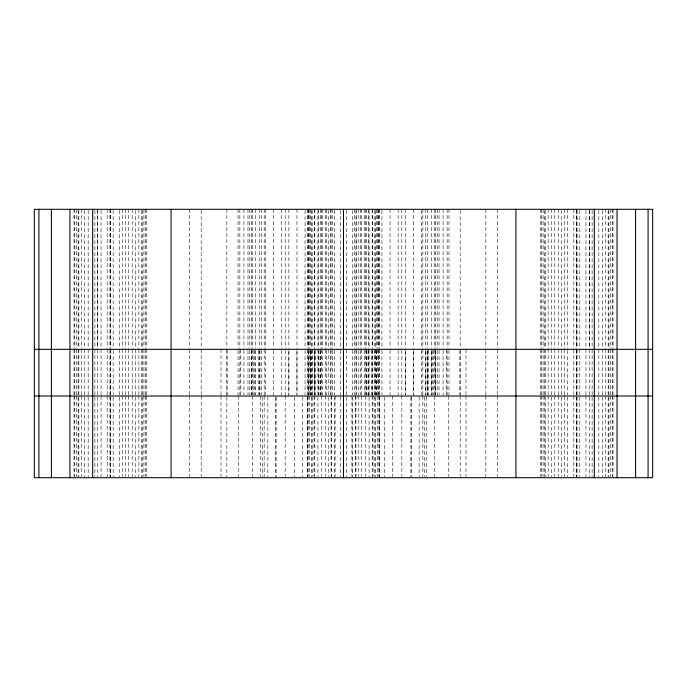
<?xml version="1.0" encoding="UTF-8"?>
<svg xmlns="http://www.w3.org/2000/svg" width="687" height="687" viewBox="0 0 687 687"><rect width="100%" height="100%" fill="white"/><g stroke="black" fill="none" stroke-linecap="round" stroke-linejoin="round"><path stroke-width="0.52" stroke-dasharray="3.44 2.58" d="M612.993 209.303L612.993 348.266M612.993 349.331L612.993 394.948M612.993 396.013L612.993 476.632M612.229 209.303L612.229 348.266M612.229 349.331L612.229 394.948M612.229 396.013L612.229 476.632M610.563 209.303L610.563 348.266M610.563 349.331L610.563 394.948M610.563 396.013L610.563 476.632M608.897 210.377L608.897 348.266M608.897 349.331L608.897 394.948M608.897 397.069L608.897 476.632M608.141 210.377L608.141 348.266M608.141 349.331L608.141 394.948M608.141 397.069L608.141 476.632M605.505 209.303L605.505 348.266M605.505 349.331L605.505 394.948M605.505 396.013L605.505 476.632M602.387 210.377L602.387 348.266M602.396 349.331L602.396 394.948M602.396 397.069L602.396 476.632M598.841 210.377L598.841 348.266M598.841 349.331L598.841 394.948M598.841 397.069L598.841 476.632M592.108 210.377L592.108 348.266M592.108 349.331L592.108 394.948M592.108 397.069L592.108 476.632M589.652 210.377L589.652 348.266M589.257 210.377L589.257 348.266M589.257 349.331L589.257 394.948M589.257 397.069L589.257 476.632M585.959 210.377L585.959 348.266M585.959 349.331L585.959 394.948M585.959 396.013L585.959 476.632M579.802 210.377L579.802 348.266M579.802 349.331L579.802 394.948M579.802 397.069L579.802 476.632M577.003 210.377L577.003 348.266M577.003 349.331L577.003 394.948M577.003 397.069L577.003 476.632M576.831 210.377L576.831 348.266M576.831 349.331L576.831 394.948M576.831 396.013L576.831 476.632M576.659 209.303L576.659 348.266M576.659 350.396L576.659 394.948M576.659 397.069L576.659 476.632M573.834 209.303L573.834 348.266M573.834 349.331L573.834 394.948M573.834 396.013L573.834 476.632M567.685 209.303L567.685 348.266M567.685 350.396L567.685 394.948M567.685 397.069L567.685 476.632M564.396 209.303L564.396 348.266M564.396 349.331L564.396 394.948M564.396 396.013L564.396 476.632M561.537 210.377L561.537 348.266M561.537 349.331L561.537 394.948M561.537 397.069L561.537 476.632M558.746 209.303L558.746 348.266M558.746 349.331L558.746 394.948M558.746 396.013L558.746 476.632M554.804 209.303L554.804 348.266M554.804 349.331L554.804 394.948M554.804 396.013L554.804 476.632M551.249 209.303L551.249 348.266M551.249 349.331L551.249 394.948M551.249 397.069L551.249 476.632M548.132 209.303L548.132 348.266M548.132 349.331L548.132 394.948M548.132 396.013L548.132 476.632M545.495 210.377L545.495 348.266M545.495 349.331L545.495 394.948M545.495 397.069L545.495 476.632M544.739 210.377L544.739 348.266M544.739 349.331L544.739 394.948M544.739 396.013L544.739 476.632M543.082 209.303L543.082 348.266M543.082 349.331L543.082 394.948M543.082 396.013L543.082 476.632M541.416 209.303L541.416 348.266M541.416 349.331L541.416 394.948M541.416 396.013L541.416 476.632M540.66 209.303L540.66 348.266M540.652 349.331L540.66 394.948M540.66 396.013L540.66 476.632M497.5 209.303L497.5 348.266M497.5 349.331L497.5 394.948M497.5 396.013L497.5 476.632M485.829 209.303L485.829 348.266M485.829 349.331L485.829 394.948M485.829 396.013L485.829 476.632M466.001 349.331L466.001 394.948M466.001 396.013L466.001 476.632M460.17 210.377L460.17 348.266M460.17 350.396L460.17 394.948M460.17 396.013L460.17 476.632M459.921 350.396L459.921 394.948M448.98 209.303L448.98 348.266M448.98 350.396L448.98 394.948M448.774 396.013L448.774 476.632M447.143 209.303L447.143 348.266M447.143 350.396L447.143 394.948M446.541 349.331L446.541 394.948M443.089 209.303L443.089 348.266M443.089 350.396L443.089 394.948M439.036 209.303L439.036 348.266M439.036 350.396L439.036 394.948M437.198 209.303L437.198 348.266M437.198 350.396L437.198 394.948M435.618 350.396L435.618 394.948M435.352 209.303L435.352 348.266M434.502 209.303L434.502 348.266M434.502 349.331L434.502 394.948M434.502 396.013L434.502 476.632M433.171 350.396L433.171 394.948M432.14 350.396L432.14 394.948M431.299 209.303L431.299 348.266M428.671 350.396L428.671 394.948M427.254 209.303L427.254 348.266M427.091 350.396L427.091 394.948M426.335 397.069L426.335 476.632M425.408 209.303L425.408 348.266M424.403 397.069L424.403 476.632M422.84 209.303L422.84 348.266M422.84 349.331L422.84 394.948M422.84 396.013L422.84 476.632M421.724 210.377L421.724 348.266M421.724 350.396L421.724 394.948M419.147 397.069L419.147 476.632M413.626 209.303L413.626 348.266M411.35 397.069L411.35 476.632M410.878 397.069L410.878 476.632M405.519 209.303L405.519 348.266M401.835 209.303L401.835 348.266M401.835 350.396L401.835 394.948M401.835 396.013L401.835 476.632M398.151 209.303L398.151 348.266M398.151 350.396L398.151 394.948M392.311 396.013L392.311 476.632M390.044 209.303L390.044 348.266M390.044 350.396L390.044 394.948M384.522 397.069L384.522 476.632M381.946 210.377L381.946 348.266M381.946 350.396L381.946 394.948M379.671 209.303L379.671 348.266M379.671 349.331L379.671 394.948M379.671 396.013L379.671 476.632M379.267 397.069L379.267 476.632M378.915 209.303L378.915 348.266M378.915 349.331L378.915 394.948M378.915 396.013L378.915 476.632M378.262 209.303L378.262 348.266M378.262 350.396L378.262 394.948M377.249 209.303L377.249 348.266M377.249 349.331L377.249 394.948M377.249 396.013L377.335 476.632M376.579 350.396L376.579 394.948M376.416 209.303L376.416 348.266M376.416 350.396L376.416 394.948M375.583 210.377L375.574 348.266M375.574 349.331L375.583 394.948M375.574 397.069L375.583 476.632M374.999 350.396L374.999 394.948M374.819 210.377L374.827 348.266M374.827 349.331L374.819 394.948M374.819 397.069L374.827 476.632M372.981 396.013L372.981 476.632M372.363 209.303L372.363 348.266M372.371 350.396L372.371 394.948M372.182 209.303L372.191 348.266M372.191 349.331L372.182 394.948M372.182 396.013L372.191 476.632M371.53 350.396L371.53 394.948M369.074 210.377L369.074 348.266M369.074 349.331L369.074 394.948M369.074 397.069L369.074 476.632M368.318 209.303L368.318 348.266M368.318 350.396L368.318 396.013M368.052 350.396L368.052 394.948M366.472 209.303L366.472 348.266M366.472 350.396L366.472 394.948M366.24 350.396L366.24 394.948M365.527 209.303L365.527 348.266M365.527 349.331L365.527 394.948M365.527 396.013L365.527 476.632M364.634 209.303L364.634 348.266M364.634 350.396L364.634 394.948M361.594 209.303L361.594 348.266M361.594 349.331L361.594 394.948M361.594 396.013L361.594 476.632M360.581 209.303L360.581 348.266M360.581 350.396L360.581 394.948M358.794 209.303L358.794 348.266M358.794 350.396L358.794 394.948M358.794 396.013L358.794 476.632M356.527 209.303L356.527 348.266M356.527 350.396L356.527 394.948M355.943 210.377L355.943 348.266M355.943 349.331L355.943 394.948M355.943 396.013L355.943 476.632M355.754 396.013L355.754 476.632M354.69 209.303L354.69 348.266M354.69 350.396L354.69 394.948M352.637 210.377L352.637 348.266M352.637 350.396L352.637 394.948M352.637 397.069L352.637 476.632M351.924 396.013L351.924 476.632M346.48 210.377L346.48 348.266M346.48 349.331L346.48 394.948M346.48 397.069L346.48 476.632M340.52 210.377L340.52 348.266M340.52 350.396L340.52 394.948M340.52 397.069L340.52 476.632M335.084 396.013L335.084 476.632M334.371 210.377L334.371 348.266M334.371 350.396L334.371 394.948M334.371 397.069L334.371 476.632M332.319 209.303L332.319 348.266M332.319 350.396L332.319 394.948M331.254 396.013L331.254 476.632M331.074 209.303L331.074 348.266M331.074 349.331L331.074 394.948M331.074 396.013L331.074 476.632M330.481 209.303L330.481 348.266M330.481 350.396L330.481 394.948M328.223 210.377L328.223 348.266M328.223 349.331L328.223 394.948M328.223 397.069L328.223 476.632M326.428 209.303L326.428 348.266M326.428 350.396L326.428 394.948M325.423 209.303L325.423 348.266M325.423 349.331L325.423 394.948M325.423 396.013L325.423 476.632M322.375 209.303L322.375 348.266M322.375 350.396L322.375 394.948M321.482 209.303L321.482 348.266M321.482 349.331L321.482 394.948M321.482 396.013L321.482 476.632M320.769 350.396L320.769 394.948M320.537 209.303L320.537 348.266M320.537 350.396L320.537 394.948M318.957 350.396L318.957 394.948M318.691 209.303L318.691 348.266M318.691 350.396L318.691 394.948M317.935 210.377L317.935 348.266M317.935 349.331L317.935 394.948M317.935 397.069L317.935 476.632M315.488 350.396L315.488 394.948M314.809 209.303L314.818 348.266M314.818 349.331L314.809 394.948M314.809 396.013L314.818 476.632M314.646 209.303L314.646 348.266M314.028 396.013L314.028 476.632M312.173 210.377L312.173 348.266M312.173 349.331L312.173 394.948M312.173 397.069L312.173 476.632M312.01 350.396L312.01 394.948M311.426 210.377L311.417 348.266M311.417 350.396L311.426 394.948M311.417 397.069L311.426 476.632M310.593 209.303L310.593 348.266M310.43 350.396L310.43 394.948M309.76 209.303L309.76 348.266M309.76 349.331L309.76 394.948M309.76 396.013L309.674 476.632M308.746 209.303L308.746 348.266M308.102 209.303L308.102 348.266M308.102 350.396L308.102 394.948M308.102 396.013L308.102 476.632M307.742 397.069L307.742 476.632M307.347 209.303L307.347 348.266M307.347 349.331L307.347 394.948M307.347 396.013L307.347 476.632M305.062 210.377L305.062 348.266M305.062 350.396L305.062 394.948M302.486 397.069L302.486 476.632M296.964 209.303L296.964 348.266M294.697 397.069L294.697 476.632M288.858 209.303L288.858 348.266M285.174 209.303L285.174 348.266M285.174 350.396L285.174 394.948M285.174 396.013L285.174 476.632M281.49 209.303L281.49 348.266M281.49 350.396L281.49 394.948M276.131 397.069L276.131 476.632M275.659 397.069L275.65 476.632M273.392 209.303L273.392 348.266M273.392 350.396L273.392 394.948M267.87 397.069L267.87 476.632M265.285 209.303L265.285 348.266M265.285 350.396L265.285 394.948M264.177 209.303L264.177 348.266M264.177 349.331L264.177 394.948M264.177 396.013L264.177 476.632M262.606 397.069L262.606 476.632M261.601 209.303L261.601 348.266M261.601 350.396L261.601 394.948M260.674 396.013L260.674 476.632M259.918 350.396L259.918 394.948M259.755 209.303L259.755 348.266M259.763 350.396L259.763 394.948M258.338 350.396L258.338 394.948M255.71 209.303L255.71 348.266M255.71 350.396L255.71 394.948M254.868 350.396L254.868 394.948M253.838 350.396L253.838 394.948M252.515 209.303L252.515 348.266M252.515 349.331L252.515 394.948M252.515 396.013L252.515 476.632M251.657 209.303L251.657 348.266M251.657 350.396L251.657 394.948M251.39 350.396L251.39 394.948M249.81 209.303L249.81 348.266M249.81 350.396L249.81 394.948M247.973 209.303L247.973 348.266M247.973 350.396L247.973 394.948M243.919 209.303L243.919 348.266M243.919 350.396L243.919 394.948M240.467 349.331L240.467 394.948M239.866 209.303L239.866 348.266M239.866 350.396L239.866 394.948M238.234 396.013L238.234 476.632M238.028 209.303L238.028 348.266M238.028 350.396L238.028 394.948M227.088 350.396L227.088 394.948M226.847 209.303L226.847 348.266M226.847 349.331L226.847 394.948M226.847 397.069L226.847 476.632M221.016 349.331L221.016 394.948M221.016 396.013L221.016 476.632M201.188 210.377L201.188 348.266M201.188 349.331L201.188 394.948M201.188 396.013L201.188 476.632M189.518 209.303L189.518 348.266M189.518 349.331L189.518 394.948M189.518 396.013L189.518 476.632M146.348 209.303L146.348 348.266M146.348 349.331L146.348 394.948M146.348 396.013L146.348 476.632M145.592 209.303L145.592 348.266M145.592 349.331L145.592 394.948M145.592 396.013L145.592 476.632M143.927 209.303L143.927 348.266M143.927 349.331L143.927 394.948M143.927 396.013L143.927 476.632M142.261 210.377L142.261 348.266M142.261 349.331L142.261 394.948M142.261 397.069L142.261 476.632M141.505 210.377L141.505 348.266M141.505 349.331L141.505 394.948M141.505 397.069L141.505 476.632M138.868 209.303L138.868 348.266M138.868 349.331L138.868 394.948M138.868 396.013L138.868 476.632M135.751 210.377L135.751 348.266M135.751 349.331L135.751 394.948M135.751 397.069L135.751 476.632M132.205 209.303L132.205 348.266M132.205 349.331L132.205 394.948M132.205 396.013L132.205 476.632M128.271 209.303L128.271 348.266M128.271 349.331L128.271 394.948M128.271 396.013L128.271 476.632M125.472 209.303L125.472 348.266M125.472 349.331L125.472 394.948M125.472 396.013L125.472 476.632M122.621 209.303L122.621 348.266M122.621 349.331L122.621 394.948M122.621 396.013L122.621 476.632M119.323 210.377L119.323 348.266M119.323 349.331L119.323 394.948M119.323 397.069L119.323 476.632M113.166 210.377L113.166 348.266M113.166 350.396L113.166 394.948M113.166 397.069L113.166 476.632M110.367 209.303L110.367 348.266M110.367 349.331L110.367 394.948M110.367 397.069L110.367 476.632M110.186 209.303L110.186 348.266M110.186 349.331L110.186 394.948M110.186 397.069L110.186 476.632M110.023 209.303L110.023 348.266M110.023 350.396L110.023 394.948M110.023 396.013L110.023 476.632M107.198 209.303L107.198 348.266M107.198 349.331L107.198 394.948M107.198 396.013L107.198 476.632M101.049 210.377L101.049 348.266M101.049 349.331L101.049 394.948M101.049 396.013L101.049 476.632M97.76 210.377L97.76 348.266M97.76 349.331L97.76 394.948M97.76 397.069L97.76 476.632M97.348 209.303L97.348 348.266M94.9 210.377L94.9 348.266M94.9 349.331L94.9 394.948M94.9 397.069L94.9 476.632M88.168 210.377L88.168 348.266M88.168 349.331L88.168 394.948M88.168 397.069L88.168 476.632M84.613 210.377L84.613 348.266M84.613 349.331L84.613 394.948M84.613 397.069L84.613 476.632M81.495 209.303L81.495 348.266M81.495 349.331L81.495 394.948M81.495 396.013L81.495 476.632M78.859 210.377L78.859 348.266M78.859 349.331L78.859 394.948M78.859 397.069L78.859 476.632M78.103 210.377L78.103 348.266M78.103 349.331L78.103 394.948M78.103 397.069L78.103 476.632M76.437 209.303L76.446 348.266M76.437 349.331L76.446 394.948M76.437 396.013L76.446 476.632M74.78 209.303L74.78 348.266M74.78 349.331L74.78 394.948M74.78 396.013L74.78 476.632M74.024 209.303L74.024 348.266M74.024 349.331L74.024 394.948M74.024 396.013L74.024 476.632M288.858 350.396L288.858 394.948L288.858 350.396M296.964 350.396L296.964 394.948L296.964 350.396M308.746 350.396L308.746 394.948L308.746 350.396M310.593 350.396L310.593 394.948L310.593 350.396M314.646 350.396L314.646 394.948L314.646 350.396M405.519 350.396L405.519 394.948L405.519 350.396M413.626 350.396L413.617 394.948L413.617 350.396M425.408 350.396L425.408 394.948L425.408 350.396M427.254 350.396L427.245 394.948L427.245 350.396M431.299 350.396L431.299 394.948L431.299 350.396M435.352 350.396L435.352 394.948L435.352 350.396"/><path stroke-width="1.03" d="M34.35 349.331L652.65 349.331M34.35 396.013L652.65 396.013M648.081 209.303L648.081 477.697M635.595 209.303L635.595 477.697M617.055 209.303L617.055 477.697M594.307 209.303L594.307 477.697M515.928 209.303L515.928 477.697M343.5 209.303L343.5 477.697M171.072 209.303L171.072 477.697M92.693 209.303L92.693 477.697M69.937 209.303L69.937 477.697M51.396 209.303L51.396 477.697M38.919 209.303L38.919 477.697M652.65 209.303L34.35 209.303L34.35 477.697L652.65 477.697L652.65 209.303"/></g></svg>
